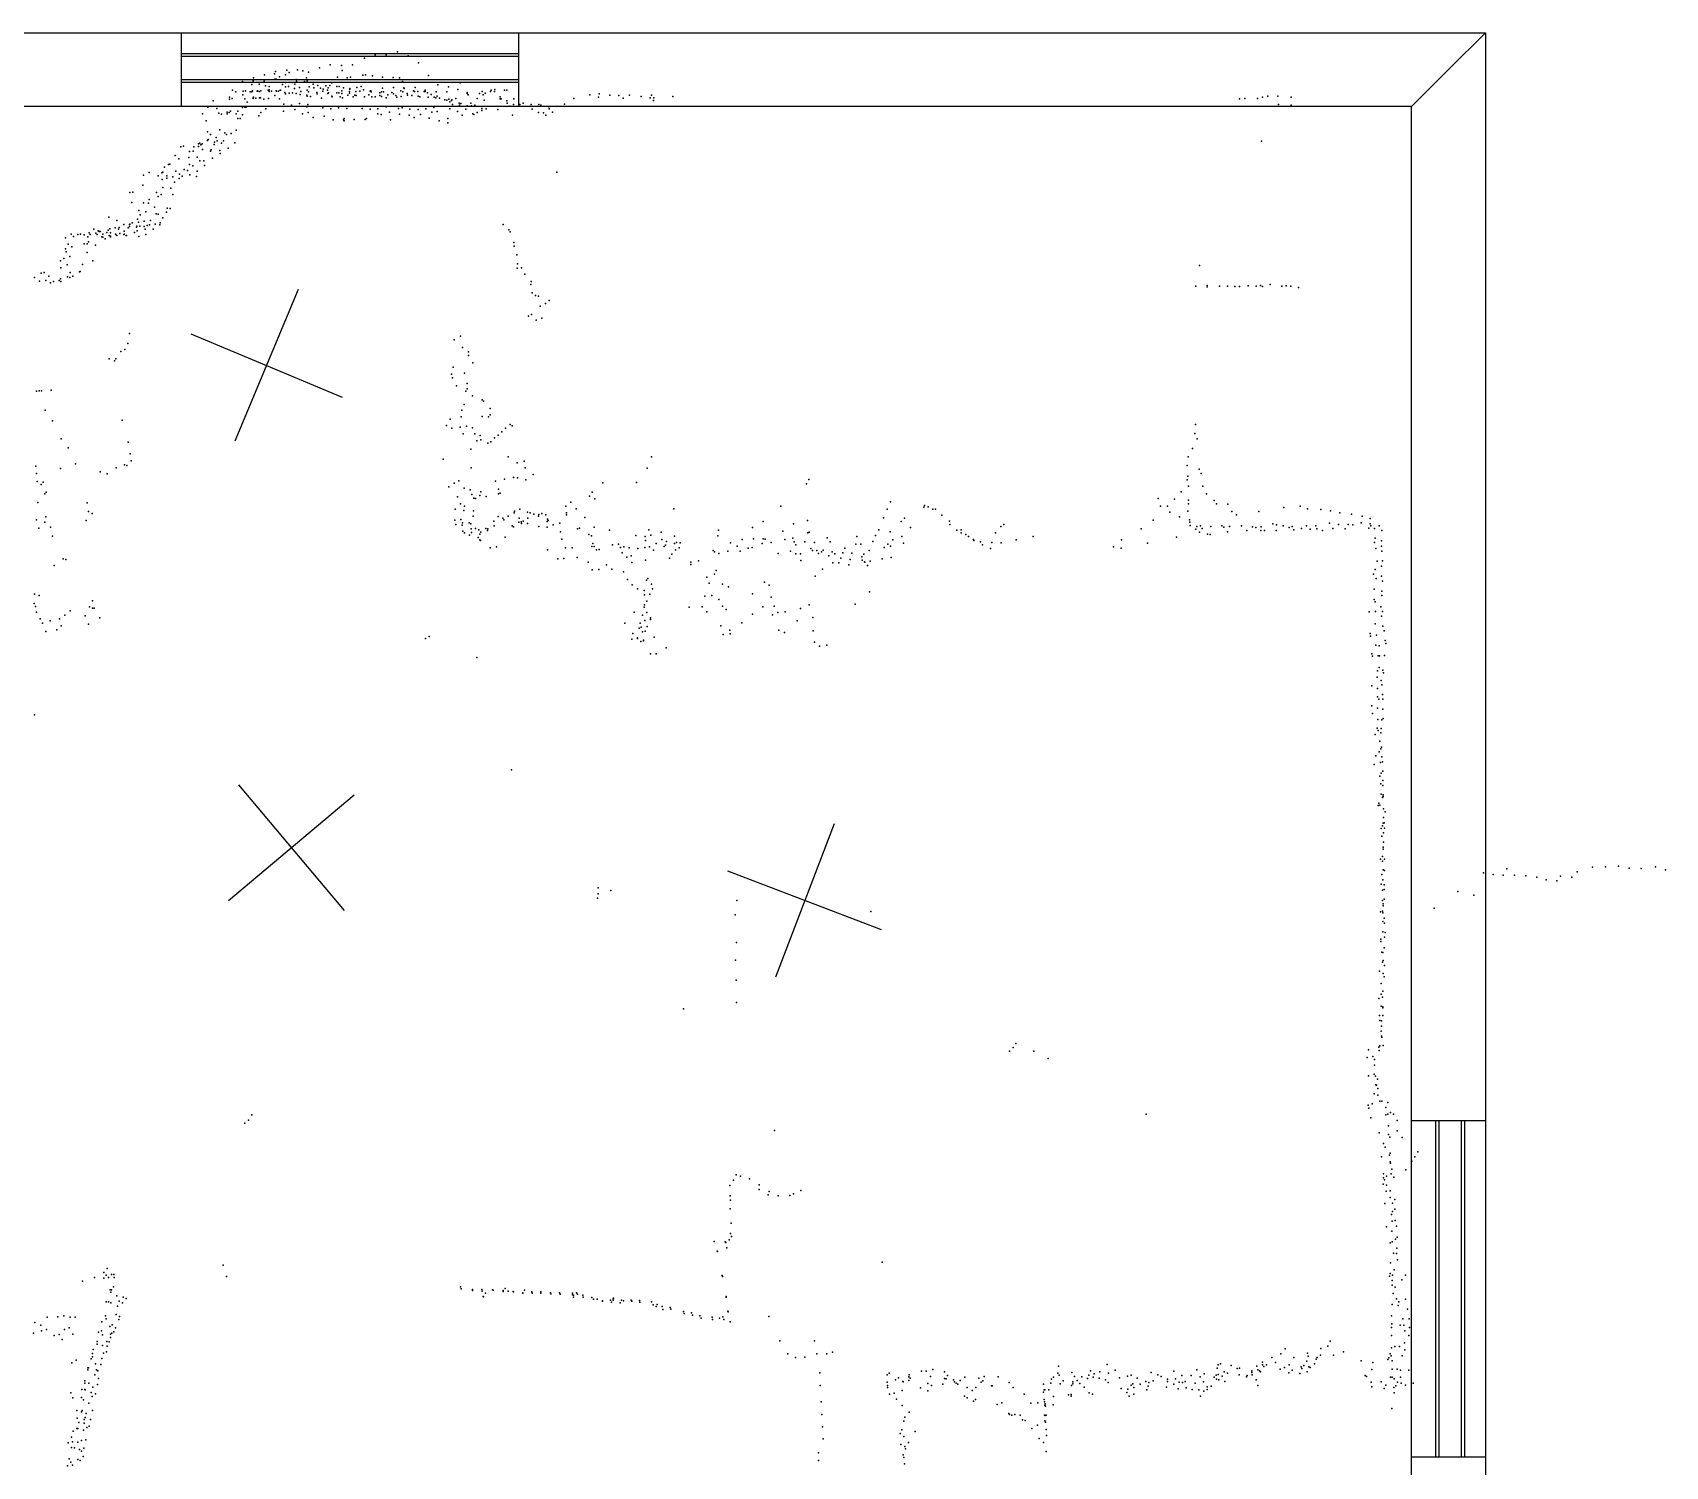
# Model space of a CAD drawing. Header units: millimetres. Extents: x 3450 to 23228, y -19815 to -4263.
# Drawn here: x 14257 to 18233, y -7804 to -4313 of the extents above; entities that cross this region are included whole.
import ezdxf

# ---------------------------------------------------------------- set-up
doc = ezdxf.new("R2010")
doc.units = ezdxf.units.MM
for name, color, linetype in [('P', 9, 'Continuous'), ('PANOS', 10, 'Continuous'), ('ROOMS', 1, 'Continuous'), ('WALLS', 3, 'Continuous'), ('WINDOWS', 6, 'Continuous')]:
    doc.layers.add(name, color=color, linetype=linetype)

# ---------------------------------------------------------------- blocks, each defined once
blk = doc.blocks.new('1-Standard_45')
for points in [[(-590, 42.9766), (589.999, 42.9766), (589.999, 32.9766), (-590, 32.9766), (-590, 42.9766)], [(-590.014, -44.0958), (589.985, -44.0958), (589.985, -54.0958), (-590.014, -54.0958), (-590.014, -44.0958)]]:
    blk.add_lwpolyline(points)

msp = doc.modelspace()

# ---------------------------------------------------------------- linework, layer by layer
at = {"layer": 'P'}
for p in [(15091, -4367), (15118, -4367), (15146, -4359), (15172, -4369), (14846, -4413), (14849, -4407), (14876, -4404), (14882, -4410), (14902, -4403), (14915, -4406), (14929, -4409), (14956, -4398), (14982, -4391), (15009, -4393), (15011, -4405), (15036, -4391), (15065, -4375), (15197, -4386), (14768, -4432), (14791, -4439), (14794, -4430), (14795, -4423), (14809, -4438), (14821, -4431), (14821, -4431), (14822, -4415), (14824, -4442), (14833, -4444), (14833, -4452), (14847, -4426), (14850, -4426), (14858, -4420), (14866, -4439), (14873, -4415), (14873, -4434), (14873, -4445), (14880, -4444), (14890, -4434), (14895, -4449), (14896, -4438), (14899, -4427), (14900, -4431), (14907, -4446), (14919, -4432), (14924, -4423), (14926, -4430), (14931, -4445), (14940, -4438), (14942, -4447), (14952, -4441), (14958, -4448), (14965, -4450), (14971, -4442), (14977, -4447), (14981, -4441), (14986, -4435), (14998, -4444), (15000, -4421), (15004, -4444), (15014, -4447), (15023, -4423), (15030, -4449), (15030, -4450), (15031, -4421), (15047, -4446), (15057, -4444), (15061, -4416), (15063, -4452), (15068, -4415), (15085, -4418), (15109, -4421), (15109, -4448), (15135, -4422), (15136, -4446), (15151, -4423), (15158, -4432), (15161, -4447), (15162, -4449), (15189, -4446), (15221, -4417), (15244, -4440), (15270, -4445), (15293, -4451), (15298, -4435), (15383, -4451), (14697, -4479), (14737, -4470), (14737, -4475), (14743, -4473), (14744, -4453), (14752, -4457), (14769, -4464), (14770, -4455), (14774, -4474), (14776, -4454), (14780, -4482), (14787, -4457), (14791, -4457), (14793, -4454), (14794, -4471), (14794, -4473), (14795, -4470), (14801, -4472), (14804, -4455), (14805, -4454), (14809, -4456), (14810, -4471), (14812, -4471), (14813, -4454), (14820, -4475), (14831, -4453), (14832, -4473), (14833, -4456), (14839, -4455), (14847, -4466), (14850, -4454), (14851, -4455), (14856, -4455), (14858, -4474), (14860, -4453), (14861, -4453), (14869, -4487), (14871, -4458), (14873, -4462), (14882, -4460), (14888, -4489), (14890, -4459), (14899, -4461), (14907, -4485), (14909, -4463), (14910, -4456), (14925, -4465), (14926, -4453), (14926, -4467), (14927, -4488), (14929, -4457), (14934, -4468), (14949, -4458), (14950, -4462), (14961, -4472), (14964, -4455), (14975, -4453), (14976, -4461), (14978, -4459), (14986, -4467), (14987, -4469), (14998, -4459), (15003, -4459), (15006, -4469), (15010, -4454), (15010, -4461), (15012, -4471), (15025, -4465), (15029, -4456), (15029, -4460), (15038, -4469), (15042, -4465), (15044, -4456), (15045, -4466), (15054, -4455), (15065, -4469), (15076, -4464), (15079, -4455), (15081, -4454), (15082, -4457), (15083, -4469), (15091, -4469), (15103, -4459), (15103, -4466), (15107, -4457), (15107, -4468), (15112, -4457), (15118, -4471), (15122, -4464), (15132, -4458), (15136, -4462), (15142, -4466), (15144, -4470), (15154, -4454), (15155, -4468), (15159, -4457), (15169, -4461), (15170, -4465), (15181, -4466), (15185, -4454), (15187, -4456), (15195, -4456), (15196, -4467), (15200, -4469), (15211, -4456), (15213, -4453), (15213, -4456), (15219, -4459), (15220, -4470), (15228, -4463), (15235, -4470), (15239, -4471), (15240, -4457), (15242, -4467), (15248, -4472), (15261, -4476), (15266, -4457), (15266, -4477), (15271, -4475), (15273, -4481), (15277, -4478), (15278, -4476), (15280, -4488), (15288, -4473), (15296, -4484), (15297, -4489), (15300, -4485), (15315, -4458), (15315, -4461), (15315, -4491), (15318, -4464), (15324, -4484), (15326, -4491), (15334, -4489), (15340, -4473), (15345, -4461), (15352, -4456), (15354, -4464), (15357, -4477), (15359, -4460), (15372, -4456), (15374, -4453), (15382, -4456), (15396, -4469), (15396, -4474), (15398, -4474), (15406, -4453), (15412, -4453), (15412, -4479), (15413, -4484), (15419, -4492), (15428, -4488), (15429, -4474), (15444, -4488), (15452, -4484), (15471, -4488), (15490, -4488), (15495, -4489), (15552, -4487), (15575, -4473), (15614, -4464), (15635, -4470), (15637, -4462), (15663, -4465), (15685, -4466), (15695, -4472), (15711, -4465), (15739, -4468), (15761, -4471), (15764, -4465), (15769, -4478), (15770, -4471), (15816, -4468), (17196, -4474), (17209, -4473), (17240, -4473), (17252, -4470), (17265, -4467), (17289, -4467), (17291, -4488), (17322, -4470), (17322, -4489), (14671, -4510), (14680, -4527), (14684, -4494), (14706, -4497), (14711, -4509), (14717, -4511), (14731, -4506), (14731, -4510), (14736, -4507), (14739, -4504), (14753, -4510), (14757, -4504), (14757, -4522), (14763, -4522), (14768, -4495), (14768, -4513), (14774, -4494), (14777, -4494), (14808, -4515), (14813, -4507), (14825, -4498), (14868, -4504), (14896, -4500), (14914, -4510), (14925, -4493), (14928, -4507), (14940, -4519), (14964, -4496), (14967, -4516), (14983, -4498), (14989, -4525), (15002, -4496), (15014, -4525), (15016, -4522), (15016, -4527), (15022, -4497), (15040, -4524), (15060, -4497), (15067, -4524), (15070, -4522), (15079, -4499), (15098, -4498), (15098, -4510), (15106, -4512), (15118, -4493), (15126, -4506), (15129, -4525), (15148, -4497), (15151, -4511), (15157, -4496), (15174, -4514), (15176, -4499), (15186, -4519), (15196, -4500), (15202, -4512), (15215, -4498), (15223, -4521), (15229, -4506), (15234, -4495), (15242, -4505), (15247, -4527), (15268, -4522), (15268, -4532), (15273, -4498), (15292, -4505), (15303, -4514), (15312, -4499), (15329, -4510), (15332, -4512), (15340, -4507), (15351, -4497), (15351, -4502), (15362, -4498), (15390, -4500), (15426, -4514), (15474, -4499), (15489, -4507), (15501, -4508), (15507, -4514), (15514, -4493), (15515, -4498), (15523, -4506), (14683, -4554), (14690, -4561), (14704, -4568), (14713, -4549), (14725, -4557), (14729, -4561), (14741, -4558), (14753, -4550), (14618, -4591), (14625, -4589), (14639, -4602), (14648, -4601), (14650, -4591), (14661, -4583), (14661, -4590), (14664, -4582), (14667, -4586), (14670, -4583), (14671, -4597), (14683, -4575), (14685, -4573), (14690, -4601), (14692, -4598), (14699, -4585), (14700, -4579), (14707, -4576), (14713, -4600), (14714, -4607), (14717, -4582), (14722, -4576), (14733, -4594), (14750, -4581), (17250, -4577), (14578, -4640), (14588, -4634), (14591, -4633), (14604, -4612), (14606, -4650), (14613, -4620), (14626, -4646), (14634, -4648), (14638, -4617), (14639, -4634), (14647, -4637), (14658, -4616), (14658, -4650), (14664, -4625), (14674, -4625), (14676, -4636), (14695, -4618), (14526, -4684), (14527, -4660), (14541, -4653), (14563, -4661), (14572, -4654), (14573, -4670), (14574, -4652), (14574, -4690), (14584, -4661), (14584, -4667), (14594, -4691), (14599, -4664), (14603, -4677), (14614, -4668), (14615, -4657), (14621, -4662), (14640, -4659), (14656, -4663), (15534, -4652), (14494, -4702), (14499, -4726), (14501, -4701), (14527, -4727), (14539, -4728), (14541, -4719), (14559, -4702), (14563, -4712), (14570, -4707), (14599, -4707), (14443, -4762), (14462, -4770), (14513, -4767), (14516, -4746), (14519, -4756), (14533, -4749), (14544, -4770), (14554, -4738), (14558, -4754), (14563, -4755), (14574, -4764), (14583, -4750), (14585, -4740), (14592, -4741), (14351, -4803), (14357, -4809), (14367, -4804), (14374, -4803), (14383, -4805), (14392, -4810), (14395, -4800), (14397, -4804), (14406, -4791), (14411, -4801), (14414, -4804), (14417, -4795), (14419, -4797), (14422, -4797), (14426, -4810), (14428, -4803), (14438, -4799), (14441, -4794), (14444, -4807), (14445, -4790), (14447, -4800), (14447, -4808), (14447, -4810), (14458, -4788), (14459, -4803), (14460, -4804), (14462, -4807), (14466, -4791), (14468, -4787), (14470, -4802), (14479, -4780), (14479, -4804), (14480, -4796), (14480, -4803), (14485, -4807), (14486, -4807), (14490, -4788), (14493, -4780), (14493, -4785), (14494, -4779), (14500, -4776), (14505, -4799), (14510, -4786), (14511, -4784), (14512, -4795), (14515, -4774), (14516, -4809), (14518, -4784), (14529, -4772), (14529, -4785), (14531, -4791), (14533, -4804), (14536, -4782), (14542, -4781), (14551, -4791), (14556, -4779), (14567, -4781), (14568, -4776), (15403, -4780), (15417, -4793), (15420, -4798), (14337, -4812), (14337, -4839), (14339, -4846), (14344, -4828), (14353, -4834), (14383, -4827), (14390, -4827), (14390, -4848), (14393, -4822), (14410, -4830), (14428, -4811), (14434, -4815), (15429, -4824), (15430, -4833), (14325, -4868), (14326, -4885), (14333, -4863), (14341, -4878), (14348, -4858), (14379, -4877), (14404, -4868), (15436, -4854), (15437, -4886), (15438, -4876), (15448, -4885), (17099, -4880), (14262, -4909), (14274, -4918), (14278, -4898), (14285, -4897), (14289, -4916), (14297, -4906), (14301, -4922), (14308, -4919), (14322, -4916), (14325, -4912), (14326, -4919), (14342, -4907), (14348, -4909), (14349, -4897), (14355, -4906), (14371, -4895), (14373, -4894), (15456, -4901), (15470, -4926), (15471, -4919), (17117, -4928), (17217, -4929), (17247, -4928), (17271, -4926), (17310, -4929), (15474, -4946), (15482, -4953), (15489, -4954), (15515, -4965), (17090, -4930), (17117, -4932), (17147, -4930), (17167, -4930), (17185, -4931), (17196, -4931), (17237, -4930), (17252, -4931), (17299, -4930), (17321, -4930), (17340, -4933), (15465, -5003), (15472, -4999), (15493, -4979), (15497, -5008), (15506, -4972), (14493, -5045), (15483, -5013), (14482, -5084), (14489, -5070), (15284, -5061), (15299, -5052), (15304, -5079), (14444, -5107), (14457, -5112), (14460, -5107), (14472, -5089), (15281, -5127), (15319, -5090), (15319, -5099), (15329, -5117), (15277, -5144), (15280, -5153), (15309, -5142), (15315, -5167), (14267, -5186), (14273, -5185), (14279, -5185), (14302, -5183), (15289, -5173), (15312, -5186), (15315, -5180), (15328, -5197), (15352, -5207), (14288, -5232), (15302, -5232), (15308, -5218), (15352, -5247), (15355, -5210), (15371, -5228), (15371, -5243), (14306, -5258), (14475, -5256), (15265, -5269), (15274, -5254), (15278, -5276), (15298, -5273), (15301, -5248), (15314, -5271), (15328, -5275), (15367, -5248), (15400, -5285), (15409, -5276), (15420, -5267), (15425, -5270), (17089, -5267), (14327, -5302), (14344, -5324), (14490, -5310), (15306, -5290), (15324, -5327), (15334, -5290), (15339, -5307), (15347, -5294), (15349, -5304), (15366, -5312), (15373, -5309), (15382, -5299), (15391, -5293), (17082, -5325), (17087, -5289), (17093, -5302), (14362, -5363), (14481, -5365), (14487, -5367), (14495, -5338), (14497, -5355), (15257, -5351), (15415, -5346), (15437, -5360), (15454, -5356), (15764, -5346), (17069, -5367), (17071, -5346), (14265, -5368), (14267, -5386), (14268, -5406), (14325, -5374), (14422, -5382), (14439, -5387), (14461, -5372), (15295, -5404), (15325, -5372), (15384, -5405), (15406, -5400), (15428, -5396), (15438, -5397), (15457, -5372), (15458, -5402), (15476, -5389), (15754, -5373), (16147, -5401), (17069, -5402), (17070, -5393), (17098, -5376), (17103, -5386), (14278, -5413), (14283, -5407), (14287, -5436), (14290, -5432), (15271, -5419), (15284, -5410), (15292, -5443), (15308, -5422), (15323, -5426), (15327, -5437), (15332, -5446), (15346, -5440), (15349, -5431), (15362, -5442), (15392, -5424), (15392, -5436), (15396, -5434), (15613, -5441), (15620, -5432), (15646, -5409), (15728, -5408), (16142, -5411), (17054, -5431), (17072, -5417), (17107, -5417), (17116, -5436), (14270, -5457), (14390, -5458), (14393, -5479), (14402, -5484), (15286, -5473), (15299, -5460), (15307, -5476), (15309, -5466), (15331, -5477), (15336, -5447), (15430, -5482), (15431, -5478), (15444, -5473), (15462, -5480), (15469, -5482), (15478, -5485), (15490, -5486), (15497, -5484), (15556, -5466), (15557, -5482), (15568, -5456), (15581, -5472), (15626, -5448), (15819, -5472), (16079, -5466), (16338, -5473), (16346, -5455), (16427, -5468), (16429, -5464), (16438, -5467), (16449, -5473), (16456, -5473), (16998, -5447), (17004, -5466), (17021, -5466), (17026, -5480), (17038, -5449), (17070, -5478), (17072, -5451), (17072, -5460), (17134, -5452), (17140, -5460), (17168, -5461), (17177, -5479), (17243, -5479), (17304, -5469), (17344, -5466), (17362, -5472), (17394, -5474), (17418, -5477), (17440, -5482), (17469, -5485), (14267, -5499), (14272, -5519), (14287, -5505), (14289, -5492), (14301, -5517), (14388, -5501), (15285, -5500), (15288, -5510), (15300, -5498), (15303, -5512), (15304, -5506), (15320, -5506), (15324, -5509), (15325, -5521), (15330, -5490), (15336, -5520), (15344, -5523), (15361, -5520), (15365, -5525), (15366, -5521), (15380, -5502), (15381, -5514), (15391, -5491), (15402, -5495), (15405, -5499), (15415, -5490), (15425, -5514), (15428, -5516), (15441, -5505), (15442, -5495), (15447, -5504), (15448, -5508), (15452, -5502), (15462, -5508), (15463, -5495), (15489, -5490), (15490, -5515), (15507, -5487), (15510, -5503), (15510, -5517), (15511, -5497), (15513, -5501), (15525, -5511), (15541, -5507), (15557, -5487), (15584, -5521), (15589, -5519), (15602, -5493), (15625, -5517), (15662, -5524), (15758, -5523), (15927, -5524), (16010, -5518), (16036, -5503), (16110, -5509), (16144, -5501), (16318, -5523), (16329, -5494), (16372, -5503), (16380, -5495), (16395, -5518), (16471, -5488), (16490, -5502), (16491, -5510), (16508, -5524), (16518, -5523), (16615, -5515), (16622, -5510), (16957, -5521), (16986, -5500), (17050, -5492), (17074, -5499), (17075, -5505), (17076, -5513), (17090, -5522), (17092, -5515), (17101, -5514), (17105, -5520), (17126, -5515), (17153, -5514), (17158, -5517), (17172, -5515), (17189, -5487), (17201, -5514), (17214, -5525), (17228, -5516), (17236, -5518), (17248, -5525), (17249, -5516), (17257, -5525), (17277, -5509), (17285, -5525), (17286, -5511), (17302, -5514), (17317, -5518), (17324, -5515), (17328, -5523), (17347, -5520), (17359, -5514), (17368, -5522), (17382, -5514), (17384, -5521), (17398, -5525), (17415, -5507), (17423, -5520), (17437, -5510), (17453, -5521), (17461, -5510), (17472, -5511), (17492, -5506), (17495, -5490), (17511, -5519), (17514, -5496), (17514, -5509), (17516, -5514), (17525, -5520), (17536, -5514), (17543, -5525), (14306, -5539), (15305, -5527), (15309, -5531), (15321, -5536), (15326, -5530), (15342, -5542), (15346, -5534), (15346, -5548), (15348, -5549), (15349, -5529), (15387, -5565), (15408, -5541), (15543, -5528), (15546, -5546), (15612, -5535), (15618, -5538), (15619, -5564), (15621, -5557), (15625, -5564), (15669, -5560), (15684, -5558), (15697, -5565), (15726, -5537), (15749, -5540), (15750, -5549), (15759, -5565), (15763, -5536), (15776, -5557), (15788, -5529), (15789, -5547), (15795, -5564), (15798, -5561), (15801, -5552), (15820, -5539), (15820, -5557), (15825, -5554), (15834, -5555), (15926, -5538), (15957, -5555), (15973, -5563), (15985, -5547), (16013, -5545), (16034, -5557), (16036, -5545), (16041, -5546), (16056, -5554), (16084, -5527), (16089, -5547), (16108, -5544), (16112, -5553), (16116, -5560), (16138, -5553), (16145, -5531), (16148, -5529), (16161, -5554), (16192, -5543), (16199, -5553), (16262, -5558), (16264, -5540), (16274, -5558), (16303, -5552), (16310, -5537), (16340, -5558), (16345, -5528), (16346, -5563), (16352, -5548), (16374, -5540), (16378, -5556), (16518, -5531), (16530, -5535), (16536, -5540), (16548, -5547), (16549, -5549), (16565, -5553), (16570, -5560), (16593, -5554), (16602, -5531), (16616, -5555), (16652, -5548), (16694, -5540), (16889, -5565), (16909, -5548), (16972, -5556), (17043, -5541), (17099, -5529), (17118, -5534), (17125, -5535), (17167, -5528), (17525, -5554), (17526, -5544), (17542, -5550), (17542, -5563), (14332, -5594), (14338, -5596), (15371, -5567), (15511, -5572), (15536, -5594), (15551, -5593), (15555, -5567), (15571, -5567), (15583, -5591), (15610, -5602), (15630, -5572), (15637, -5571), (15689, -5566), (15693, -5579), (15704, -5590), (15710, -5567), (15715, -5587), (15716, -5603), (15731, -5569), (15748, -5566), (15750, -5597), (15769, -5573), (15808, -5592), (15814, -5583), (15823, -5572), (15832, -5567), (15860, -5602), (15879, -5599), (15914, -5574), (15918, -5577), (15928, -5581), (15950, -5575), (15980, -5575), (16000, -5568), (16009, -5566), (16073, -5581), (16103, -5575), (16116, -5582), (16127, -5582), (16128, -5598), (16152, -5569), (16156, -5574), (16167, -5574), (16171, -5581), (16178, -5577), (16182, -5573), (16196, -5587), (16204, -5577), (16206, -5604), (16211, -5582), (16220, -5604), (16225, -5592), (16230, -5579), (16235, -5568), (16248, -5596), (16252, -5580), (16276, -5589), (16277, -5597), (16281, -5583), (16283, -5601), (16284, -5602), (16294, -5574), (16297, -5600), (16326, -5594), (16331, -5566), (16348, -5591), (16590, -5569), (16908, -5568), (17528, -5569), (17531, -5600), (17543, -5575), (17544, -5599), (14310, -5610), (15620, -5621), (15636, -5620), (15655, -5609), (15668, -5619), (15696, -5626), (15706, -5644), (15755, -5642), (15860, -5608), (15899, -5639), (15918, -5631), (15922, -5622), (16163, -5636), (16181, -5619), (16245, -5609), (16290, -5610), (17522, -5631), (17526, -5620), (17529, -5642), (17542, -5612), (17542, -5636), (14262, -5680), (14273, -5683), (15717, -5657), (15730, -5667), (15746, -5671), (15747, -5682), (15752, -5646), (15760, -5680), (15764, -5656), (15767, -5667), (15894, -5685), (15905, -5653), (15911, -5683), (15937, -5656), (15952, -5662), (16010, -5679), (16039, -5651), (16051, -5658), (16295, -5674), (17524, -5668), (17543, -5673), (17543, -5683), (17544, -5648), (14261, -5703), (14264, -5710), (14267, -5724), (14349, -5721), (14396, -5711), (14403, -5696), (14403, -5714), (14407, -5714), (15722, -5724), (15746, -5712), (15747, -5706), (15753, -5697), (15856, -5712), (15888, -5711), (15899, -5723), (15928, -5693), (15937, -5709), (15946, -5717), (16035, -5711), (16056, -5687), (16063, -5709), (16090, -5723), (16127, -5715), (16148, -5706), (16260, -5704), (17512, -5723), (17524, -5693), (17526, -5699), (17527, -5722), (17540, -5711), (17544, -5722), (14276, -5740), (14281, -5751), (14300, -5745), (14323, -5740), (14327, -5757), (14336, -5731), (14385, -5733), (14393, -5753), (14421, -5738), (15699, -5751), (15734, -5763), (15737, -5751), (15739, -5760), (15742, -5731), (15748, -5744), (15753, -5725), (15754, -5759), (15762, -5738), (15762, -5742), (15933, -5757), (15984, -5750), (16010, -5729), (16059, -5730), (16072, -5725), (16119, -5745), (16157, -5737), (17526, -5752), (17542, -5734), (17545, -5758), (14289, -5771), (14316, -5767), (15214, -5788), (15223, -5783), (15716, -5790), (15719, -5776), (15730, -5786), (15730, -5788), (15738, -5795), (15742, -5772), (15745, -5792), (15745, -5794), (15749, -5770), (15771, -5785), (15939, -5778), (15955, -5768), (15956, -5777), (16074, -5768), (16088, -5773), (16158, -5769), (16161, -5797), (16191, -5804), (17514, -5776), (17515, -5782), (17528, -5804), (17530, -5780), (17548, -5769), (17551, -5793), (17552, -5800), (15339, -5834), (15762, -5825), (15776, -5825), (15800, -5811), (16173, -5807), (17518, -5825), (17520, -5831), (17534, -5830), (17536, -5806), (17537, -5830), (17549, -5829), (17531, -5882), (17532, -5867), (17536, -5859), (17545, -5865), (17547, -5872), (17518, -5903), (17532, -5910), (17541, -5890), (17543, -5901), (17518, -5952), (17532, -5930), (17532, -5958), (17535, -5936), (17544, -5924), (17545, -5936), (17545, -5960), (14262, -5974), (17520, -5971), (17533, -5985), (17543, -5986), (17546, -5983), (17526, -6022), (17531, -6006), (17534, -6012), (17538, -6038), (17540, -6018), (17541, -6007), (17528, -6074), (17536, -6064), (17540, -6057), (17542, -6053), (17543, -6076), (15423, -6108), (17524, -6095), (17539, -6090), (17541, -6116), (17544, -6088), (17545, -6111), (17538, -6123), (17540, -6142), (17545, -6134), (17545, -6146), (17534, -6195), (17535, -6189), (17538, -6194), (17541, -6167), (17544, -6175), (17546, -6169), (17546, -6173), (17546, -6238), (17547, -6203), (17547, -6224), (17548, -6237), (17551, -6210), (17541, -6251), (17543, -6269), (17544, -6244), (17547, -6261), (17549, -6250), (17544, -6319), (17546, -6296), (17546, -6301), (17547, -6284), (17539, -6325), (17544, -6330), (17546, -6351), (17549, -6325), (17549, -6353), (17790, -6359), (17847, -6349), (18018, -6356), (18056, -6345), (18087, -6344), (18119, -6342), (18145, -6347), (18174, -6348), (18209, -6344), (18233, -6351), (15634, -6395), (17541, -6386), (17543, -6363), (17545, -6376), (17548, -6388), (17548, -6399), (17814, -6363), (17838, -6364), (17866, -6364), (17893, -6366), (17920, -6369), (17943, -6376), (17969, -6378), (17978, -6367), (18005, -6369), (15633, -6420), (15634, -6410), (15665, -6402), (15972, -6426), (17544, -6401), (17544, -6426), (17546, -6434), (17546, -6439), (17548, -6423), (17728, -6404), (17767, -6413), (15968, -6461), (16298, -6453), (17539, -6454), (17544, -6452), (17545, -6456), (17545, -6477), (17548, -6469), (17670, -6445), (17540, -6520), (17545, -6502), (17549, -6481), (17549, -6515), (17551, -6504), (15971, -6528), (17540, -6526), (17543, -6552), (17545, -6553), (17548, -6541), (15969, -6571), (17537, -6598), (17544, -6576), (17546, -6572), (17549, -6584), (15970, -6620), (17541, -6628), (17546, -6604), (17548, -6612), (15971, -6674), (17535, -6665), (17541, -6654), (17544, -6661), (17545, -6647), (15842, -6690), (17537, -6706), (17538, -6718), (17541, -6683), (17545, -6685), (17545, -6687), (17545, -6706), (17541, -6744), (17542, -6719), (17542, -6732), (17542, -6756), (16636, -6793), (16645, -6784), (16651, -6774), (16695, -6793), (17510, -6790), (17535, -6783), (17536, -6791), (17538, -6780), (17543, -6759), (17546, -6779), (16730, -6811), (17507, -6808), (17521, -6806), (17525, -6813), (17525, -6827), (17510, -6853), (17524, -6849), (17527, -6854), (17528, -6875), (17530, -6876), (17532, -6861), (17524, -6897), (17533, -6884), (17533, -6900), (17538, -6915), (17543, -6915), (14791, -6948), (16969, -6946), (17509, -6924), (17511, -6932), (17516, -6955), (17519, -6921), (17552, -6930), (17552, -6948), (17557, -6918), (17557, -6946), (17564, -6942), (17571, -6946), (14774, -6968), (14783, -6961), (16064, -6986), (17536, -6992), (17559, -6975), (17559, -6996), (17580, -6962), (17580, -6987), (17547, -7018), (17551, -7027), (17562, -7002), (17592, -7003), (17542, -7050), (17561, -7046), (17563, -7041), (17563, -7062), (17564, -7066), (17616, -7061), (17623, -7050), (17630, -7038), (15964, -7107), (15970, -7094), (15981, -7097), (16003, -7104), (17547, -7092), (17547, -7101), (17549, -7106), (17554, -7097), (17565, -7092), (17567, -7080), (17572, -7100), (17601, -7082), (15955, -7120), (15956, -7145), (15957, -7156), (16026, -7118), (16026, -7130), (16048, -7143), (16051, -7135), (16073, -7145), (16101, -7144), (16110, -7140), (16128, -7132), (17546, -7117), (17553, -7134), (17554, -7119), (17563, -7133), (17563, -7149), (17574, -7154), (15956, -7177), (17550, -7164), (17566, -7191), (17569, -7163), (17569, -7183), (17574, -7178), (15958, -7212), (17554, -7221), (17567, -7231), (17568, -7207), (17575, -7205), (17578, -7219), (15917, -7256), (15944, -7257), (15945, -7259), (15948, -7272), (15953, -7252), (15957, -7237), (15959, -7244), (17563, -7260), (17568, -7257), (17576, -7251), (17579, -7273), (17580, -7246), (14721, -7314), (15924, -7280), (15925, -7281), (16326, -7307), (17564, -7308), (17571, -7285), (17578, -7286), (17581, -7301), (14379, -7353), (14408, -7344), (14431, -7332), (14431, -7346), (14436, -7338), (14439, -7322), (14442, -7344), (14449, -7337), (14455, -7337), (14456, -7344), (14729, -7342), (15936, -7339), (15937, -7342), (17561, -7341), (17563, -7334), (17568, -7351), (17569, -7338), (17573, -7325), (17591, -7350), (17600, -7338), (14446, -7374), (14448, -7380), (14449, -7374), (14454, -7367), (14462, -7389), (14478, -7392), (15299, -7367), (15301, -7372), (15328, -7373), (15328, -7376), (15351, -7373), (15352, -7377), (15354, -7390), (15355, -7391), (15360, -7382), (15377, -7374), (15379, -7375), (15403, -7376), (15403, -7378), (15408, -7371), (15415, -7377), (15427, -7378), (15428, -7379), (15451, -7381), (15451, -7382), (15455, -7375), (15473, -7379), (15474, -7382), (15495, -7379), (15495, -7382), (15518, -7381), (15519, -7384), (15540, -7381), (15542, -7385), (15572, -7382), (15572, -7386), (15574, -7387), (15574, -7392), (15582, -7381), (15584, -7385), (15597, -7387), (15598, -7392), (15619, -7393), (15672, -7394), (15946, -7390), (15946, -7392), (17568, -7363), (17570, -7383), (17575, -7368), (14436, -7403), (14442, -7403), (14448, -7406), (14461, -7434), (14464, -7414), (14468, -7402), (14476, -7406), (14485, -7395), (15623, -7397), (15632, -7397), (15645, -7401), (15645, -7402), (15664, -7399), (15667, -7404), (15671, -7396), (15671, -7399), (15688, -7406), (15691, -7399), (15696, -7401), (15715, -7399), (15716, -7402), (15735, -7400), (15736, -7404), (15764, -7403), (15768, -7411), (15776, -7415), (15778, -7410), (15790, -7415), (15792, -7422), (15810, -7417), (15811, -7421), (15842, -7427), (15844, -7432), (15862, -7430), (15950, -7426), (15951, -7428), (17568, -7410), (17578, -7396), (17582, -7412), (17584, -7403), (17600, -7397), (17605, -7421), (14263, -7454), (14277, -7460), (14279, -7474), (14291, -7471), (14293, -7441), (14319, -7440), (14333, -7437), (14335, -7471), (14346, -7467), (14349, -7441), (14361, -7441), (14425, -7474), (14426, -7452), (14435, -7437), (14436, -7445), (14445, -7463), (14451, -7459), (14459, -7467), (14467, -7446), (14469, -7439), (15864, -7436), (15882, -7437), (15885, -7443), (15912, -7441), (15913, -7446), (15930, -7443), (15938, -7440), (15940, -7446), (15956, -7452), (16050, -7439), (17566, -7437), (17566, -7466), (17567, -7457), (17587, -7460), (17594, -7445), (17596, -7460), (17599, -7474), (17609, -7445), (17610, -7466), (14259, -7480), (14310, -7485), (14322, -7483), (14329, -7495), (14355, -7482), (14414, -7500), (14414, -7506), (14418, -7477), (14427, -7484), (14427, -7510), (14438, -7500), (14439, -7511), (14444, -7501), (14447, -7482), (14447, -7490), (14450, -7480), (14455, -7476), (16077, -7498), (16161, -7498), (17411, -7511), (17417, -7499), (17566, -7485), (17574, -7512), (17586, -7512), (17598, -7503), (17608, -7485), (14353, -7552), (14363, -7545), (14400, -7542), (14403, -7529), (14403, -7537), (14405, -7519), (14426, -7541), (14430, -7528), (14437, -7525), (16096, -7530), (16115, -7539), (16138, -7538), (16167, -7530), (16191, -7530), (16205, -7526), (17252, -7550), (17275, -7539), (17284, -7551), (17297, -7530), (17307, -7518), (17328, -7539), (17360, -7548), (17362, -7528), (17363, -7536), (17383, -7543), (17385, -7539), (17393, -7533), (17394, -7517), (17425, -7533), (17449, -7525), (17492, -7547), (17521, -7551), (17557, -7544), (17560, -7540), (17563, -7530), (17565, -7535), (17566, -7515), (17568, -7547), (17592, -7535), (17599, -7520), (14392, -7564), (14392, -7569), (14393, -7564), (14409, -7581), (14410, -7554), (14413, -7569), (14416, -7571), (14418, -7590), (14423, -7556), (16174, -7576), (16338, -7581), (16343, -7577), (16358, -7593), (16366, -7588), (16391, -7586), (16392, -7581), (16394, -7589), (16422, -7572), (16433, -7572), (16444, -7585), (16449, -7568), (16478, -7574), (16478, -7590), (16482, -7591), (16485, -7583), (16500, -7593), (16527, -7587), (16561, -7589), (16574, -7585), (16608, -7586), (16738, -7592), (16743, -7587), (16754, -7577), (16755, -7560), (16757, -7582), (16788, -7575), (16794, -7585), (16812, -7586), (16826, -7590), (16829, -7582), (16833, -7571), (16840, -7587), (16842, -7579), (16854, -7589), (16856, -7574), (16870, -7593), (16874, -7556), (16877, -7577), (16893, -7570), (16904, -7588), (16923, -7584), (16932, -7582), (16947, -7589), (16981, -7575), (16997, -7581), (17005, -7585), (17021, -7592), (17036, -7572), (17040, -7591), (17056, -7583), (17078, -7583), (17092, -7569), (17100, -7586), (17110, -7579), (17134, -7587), (17139, -7582), (17140, -7592), (17142, -7565), (17144, -7557), (17144, -7580), (17146, -7593), (17150, -7554), (17154, -7584), (17159, -7574), (17167, -7577), (17176, -7558), (17190, -7566), (17195, -7581), (17196, -7565), (17213, -7586), (17215, -7583), (17226, -7571), (17226, -7575), (17227, -7581), (17237, -7593), (17238, -7560), (17241, -7569), (17245, -7571), (17247, -7574), (17252, -7557), (17255, -7561), (17262, -7557), (17295, -7567), (17306, -7563), (17316, -7576), (17317, -7557), (17324, -7570), (17343, -7578), (17343, -7578), (17346, -7562), (17348, -7566), (17353, -7558), (17361, -7574), (17365, -7562), (17368, -7563), (17379, -7554), (17502, -7583), (17505, -7585), (17518, -7568), (17564, -7587), (17568, -7567), (17568, -7587), (17573, -7591), (17580, -7567), (17588, -7570), (17588, -7587), (17608, -7570), (14350, -7625), (14377, -7617), (14384, -7596), (14384, -7601), (14384, -7617), (14385, -7618), (14394, -7601), (14400, -7624), (14404, -7611), (14410, -7627), (14415, -7605), (16175, -7607), (16338, -7599), (16339, -7607), (16339, -7612), (16344, -7628), (16355, -7626), (16375, -7619), (16376, -7597), (16377, -7598), (16391, -7595), (16419, -7613), (16437, -7602), (16437, -7620), (16446, -7607), (16474, -7604), (16502, -7598), (16506, -7601), (16510, -7604), (16516, -7595), (16526, -7633), (16533, -7612), (16545, -7619), (16554, -7612), (16567, -7599), (16571, -7596), (16592, -7608), (16594, -7608), (16635, -7600), (16645, -7612), (16672, -7628), (16719, -7604), (16719, -7623), (16720, -7618), (16722, -7618), (16732, -7618), (16737, -7601), (16759, -7603), (16767, -7596), (16780, -7630), (16786, -7629), (16786, -7633), (16787, -7607), (16790, -7598), (16790, -7603), (16801, -7595), (16807, -7602), (16818, -7611), (16830, -7625), (16838, -7628), (16876, -7600), (16908, -7614), (16922, -7624), (16924, -7616), (16927, -7633), (16932, -7606), (16936, -7603), (16939, -7612), (16939, -7628), (16954, -7604), (16968, -7597), (16970, -7618), (16974, -7609), (16975, -7600), (16986, -7596), (17018, -7611), (17021, -7597), (17036, -7604), (17047, -7615), (17049, -7599), (17057, -7600), (17064, -7597), (17066, -7613), (17081, -7617), (17088, -7601), (17097, -7618), (17101, -7633), (17108, -7598), (17109, -7621), (17117, -7610), (17117, -7617), (17127, -7609), (17160, -7597), (17241, -7607), (17517, -7599), (17518, -7610), (17541, -7598), (17548, -7614), (17552, -7606), (17572, -7612), (17573, -7625), (17577, -7608), (17581, -7599), (17590, -7601), (17600, -7606), (17619, -7601), (14355, -7637), (14365, -7668), (14376, -7636), (14376, -7671), (14378, -7668), (14381, -7642), (14394, -7650), (14402, -7634), (14403, -7668), (16177, -7647), (16361, -7640), (16375, -7656), (16392, -7672), (16533, -7637), (16548, -7645), (16553, -7641), (16606, -7653), (16617, -7649), (16688, -7650), (16705, -7649), (16720, -7641), (16721, -7647), (16722, -7655), (16723, -7652), (16724, -7657), (16742, -7654), (16743, -7634), (17567, -7663), (14365, -7712), (14366, -7687), (14367, -7712), (14370, -7697), (14383, -7690), (14383, -7699), (14385, -7685), (14388, -7675), (14389, -7709), (14395, -7706), (14398, -7690), (16179, -7678), (16181, -7708), (16379, -7694), (16381, -7684), (16634, -7675), (16636, -7678), (16642, -7679), (16649, -7678), (16662, -7679), (16668, -7691), (16674, -7692), (16690, -7712), (16704, -7704), (16721, -7679), (16722, -7693), (16723, -7680), (16724, -7696), (16725, -7679), (14344, -7747), (14352, -7733), (14354, -7744), (14356, -7718), (14367, -7745), (14376, -7741), (14381, -7716), (14387, -7739), (16182, -7737), (16370, -7724), (16371, -7751), (16374, -7715), (16379, -7731), (16390, -7746), (16406, -7719), (16708, -7736), (16719, -7746), (16725, -7714), (16726, -7729), (14346, -7786), (14352, -7758), (14359, -7759), (14367, -7787), (14371, -7763), (14373, -7790), (14376, -7767), (14380, -7780), (14382, -7760), (16171, -7771), (16171, -7790), (16377, -7776), (16379, -7782), (16381, -7756), (16383, -7761), (16725, -7768), (14342, -7803), (14350, -7794), (14354, -7801), (16380, -7798)]:
    msp.add_point(p, dxfattribs=at)
at = {"layer": 'PANOS'}
for points in [[(14903.8, -4938.5), (14749.6, -5307.6)], [(14642.2, -5045.9), (15011.3, -5200.2)], [(14758.8, -6144.3), (15015.9, -6450.7)], [(14734.2, -6426.1), (15040.6, -6169)], [(16208.7, -6239), (16065.9, -6612.6)], [(16324.1, -6497.2), (15950.5, -6354.4)]]:
    msp.add_lwpolyline(points, dxfattribs=at)
at = {"layer": 'ROOMS'}
msp.add_lwpolyline([(15163.2, -8085), (17614.9, -8085), (17614.9, -4492.7), (14140.4, -4492.7), (14140.6, -5372.2), (14140.8, -6331.8), (14140.8, -6331.8), (14140.8, -8085.3), (15163.2, -8085.3)], close=True, dxfattribs=at)
at = {"layer": 'WALLS'}
for points in [[(17614.9, -4492.7), (14140.4, -4492.7), (14130.4, -4402.7), (14130.4, -4312.7), (17794.9, -4312.7), (17704.9, -4402.7), (17614.9, -4492.7)], [(17614.9, -8085), (17614.9, -4492.7), (17704.9, -4402.7), (17794.9, -4312.7), (17794.9, -8175.3), (17704.9, -8175.3), (17614.9, -8085)]]:
    msp.add_lwpolyline(points, dxfattribs=at)
at = {"layer": 'WINDOWS'}
for points in [[(15440, -4492.7), (14620, -4492.7), (14620, -4312.7), (15440, -4312.7), (15440, -4492.7)], [(17614.9, -7781.9), (17614.9, -6961.9), (17794.9, -6961.9), (17794.9, -7781.9), (17614.9, -7781.9)]]:
    msp.add_lwpolyline(points, dxfattribs=at)

# ---------------------------------------------------------------- block references
at = {"layer": 'WINDOWS', "xscale": 0.694915, "yscale": 0.72}
for p, rotation in [((15030, -4402.7), 180), ((17704.9, -7371.9), 90)]:
    msp.add_blockref('1-Standard_45', p, dxfattribs=dict(at, rotation=rotation))

doc.saveas('drawing.dxf')
